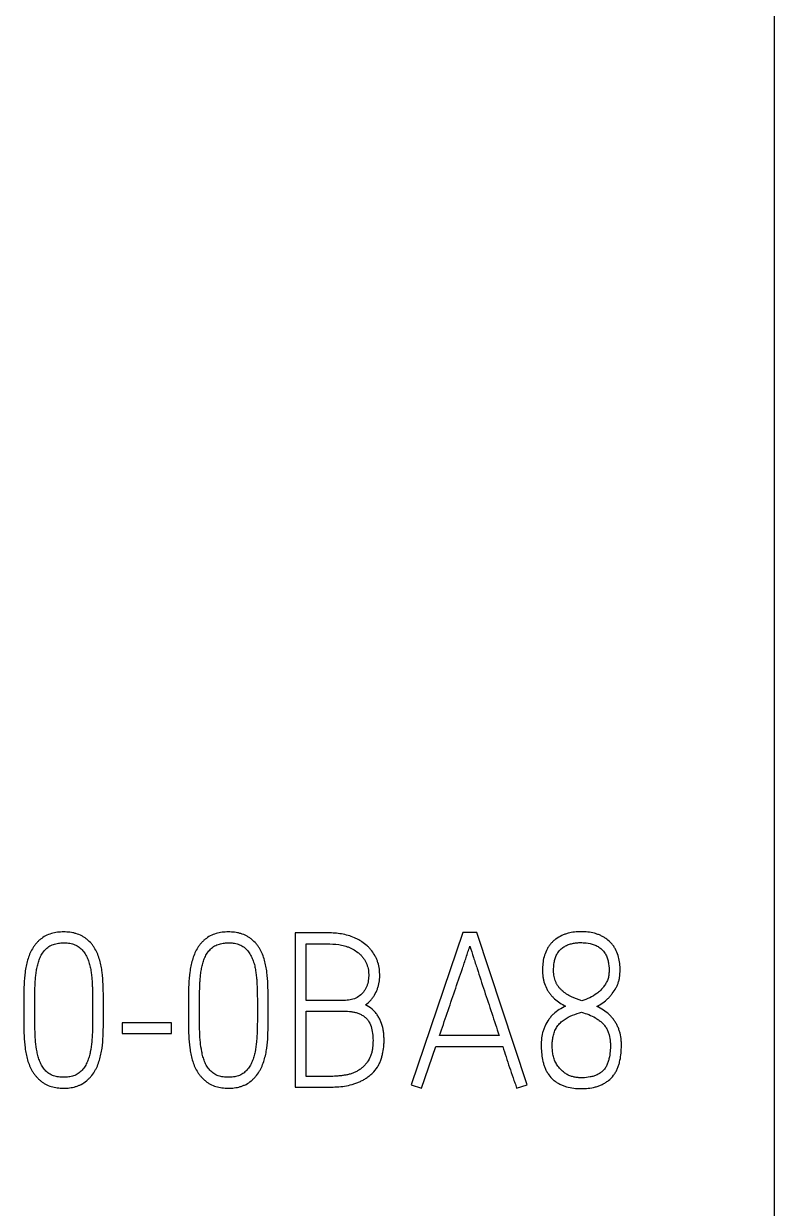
# Model space of a CAD drawing. Extents: x 0 to 420, y 0 to 297.
# Drawn here: x 159.97 to 167.75, y 170.53 to 182.8 of the extents above; entities that cross this region are included whole.
import ezdxf

# ---------------------------------------------------------------- set-up
doc = ezdxf.new("R2010")
doc.units = 0
doc.header["$LTSCALE"] = 23.1
doc.layers.add('10000_FRONT', color=7, linetype='CONTINUOUS')
doc.layers.add('10500_FRONT_LABELING', color=7, linetype='CONTINUOUS')

msp = doc.modelspace()

# ---------------------------------------------------------------- linework, layer by layer
at = {"layer": '10000_FRONT', "color": 7, "linetype": 'CONTINUOUS'}
msp.add_line((167.748, 234.284), (167.748, 144.284), dxfattribs=at)
at = {"layer": '10500_FRONT_LABELING', "color": 7, "linetype": 'CONTINUOUS'}
for p, q in [((162.781, 173.382), (162.781, 171.784)), ((163.14, 173.382), (162.781, 173.382)), ((164.52, 173.386), (163.985, 171.808)), ((164.664, 173.386), (164.52, 173.386)), ((165.186, 171.808), (164.664, 173.386)), ((162.895, 172.683), (162.895, 173.268)), ((162.895, 173.268), (163.14, 173.268)), ((163.288, 172.683), (162.895, 172.683)), ((159.966, 172.594), (159.966, 172.569)), ((160.08, 172.569), (160.08, 172.594)), ((160.681, 172.594), (160.681, 172.569)), ((160.793, 172.569), (160.793, 172.594)), ((161.674, 172.594), (161.674, 172.569)), ((161.788, 172.569), (161.788, 172.594)), ((162.389, 172.594), (162.389, 172.569)), ((162.501, 172.569), (162.501, 172.594)), ((162.895, 171.895), (162.895, 172.572)), ((162.895, 172.572), (163.288, 172.572)), ((160.986, 172.452), (160.986, 172.339)), ((161.497, 172.452), (160.986, 172.452)), ((161.497, 172.339), (161.497, 172.452)), ((160.986, 172.339), (161.497, 172.339)), ((164.895, 172.319), (164.278, 172.319)), ((164.092, 171.773), (164.24, 172.205)), ((164.24, 172.205), (164.933, 172.205)), ((163.133, 171.895), (162.895, 171.895)), ((162.781, 171.784), (163.133, 171.784)), ((163.985, 171.808), (164.092, 171.773)), ((165.076, 171.773), (165.186, 171.808))]:
    msp.add_line(p, q, dxfattribs=at)
for points, knots in [([(160.793, 172.594), (160.793, 172.636), (160.793, 172.679), (160.792, 172.763), (160.791, 172.806), (160.788, 172.89), (160.785, 172.932), (160.777, 172.995), (160.773, 173.016), (160.765, 173.058), (160.761, 173.079), (160.749, 173.12), (160.742, 173.141), (160.726, 173.181), (160.716, 173.2), (160.7, 173.228), (160.694, 173.237), (160.681, 173.254), (160.675, 173.263), (160.654, 173.287), (160.639, 173.302), (160.613, 173.323), (160.605, 173.329), (160.587, 173.341), (160.577, 173.346), (160.549, 173.361), (160.529, 173.369), (160.498, 173.379), (160.487, 173.381), (160.466, 173.386), (160.456, 173.387), (160.424, 173.391), (160.402, 173.393), (160.359, 173.393), (160.338, 173.391), (160.295, 173.386), (160.274, 173.382), (160.233, 173.369), (160.212, 173.361), (160.174, 173.342), (160.157, 173.33), (160.131, 173.309), (160.123, 173.302), (160.108, 173.287), (160.101, 173.279), (160.087, 173.263), (160.08, 173.254), (160.067, 173.237), (160.062, 173.228), (160.045, 173.2), (160.036, 173.181), (160.02, 173.141), (160.013, 173.121), (160.001, 173.08), (159.995, 173.059), (159.987, 173.017), (159.983, 172.996), (159.975, 172.933), (159.971, 172.891), (159.968, 172.806), (159.967, 172.764), (159.966, 172.679), (159.966, 172.636), (159.966, 172.594)], [0, 0, 0, 0, 0.0625, 0.0625, 0.125, 0.125, 0.1875, 0.1875, 0.21875, 0.21875, 0.25, 0.25, 0.28125, 0.28125, 0.3125, 0.3125, 0.328125, 0.328125, 0.34375, 0.34375, 0.375, 0.375, 0.390625, 0.390625, 0.40625, 0.40625, 0.4375, 0.4375, 0.453125, 0.453125, 0.46875, 0.46875, 0.5, 0.5, 0.53125, 0.53125, 0.5625, 0.5625, 0.59375, 0.59375, 0.625, 0.625, 0.640625, 0.640625, 0.65625, 0.65625, 0.671875, 0.671875, 0.6875, 0.6875, 0.71875, 0.71875, 0.75, 0.75, 0.78125, 0.78125, 0.8125, 0.8125, 0.875, 0.875, 0.9375, 0.9375, 1, 1, 1, 1]), ([(162.501, 172.594), (162.501, 172.636), (162.501, 172.679), (162.5, 172.763), (162.499, 172.806), (162.496, 172.89), (162.493, 172.932), (162.485, 172.995), (162.481, 173.016), (162.473, 173.058), (162.468, 173.079), (162.457, 173.12), (162.45, 173.141), (162.434, 173.181), (162.424, 173.2), (162.408, 173.228), (162.402, 173.237), (162.389, 173.254), (162.382, 173.263), (162.362, 173.287), (162.346, 173.302), (162.321, 173.323), (162.313, 173.329), (162.295, 173.341), (162.285, 173.346), (162.257, 173.361), (162.237, 173.369), (162.206, 173.379), (162.195, 173.381), (162.174, 173.386), (162.164, 173.387), (162.132, 173.391), (162.11, 173.393), (162.067, 173.393), (162.045, 173.391), (162.003, 173.386), (161.982, 173.382), (161.941, 173.369), (161.92, 173.361), (161.882, 173.342), (161.864, 173.33), (161.839, 173.309), (161.831, 173.302), (161.816, 173.287), (161.808, 173.279), (161.795, 173.263), (161.788, 173.254), (161.775, 173.237), (161.769, 173.228), (161.753, 173.2), (161.744, 173.181), (161.727, 173.141), (161.721, 173.121), (161.709, 173.08), (161.703, 173.059), (161.695, 173.017), (161.691, 172.996), (161.683, 172.933), (161.679, 172.891), (161.676, 172.806), (161.675, 172.764), (161.674, 172.679), (161.674, 172.636), (161.674, 172.594)], [0, 0, 0, 0, 0.0625, 0.0625, 0.125, 0.125, 0.1875, 0.1875, 0.21875, 0.21875, 0.25, 0.25, 0.28125, 0.28125, 0.3125, 0.3125, 0.328125, 0.328125, 0.34375, 0.34375, 0.375, 0.375, 0.390625, 0.390625, 0.40625, 0.40625, 0.4375, 0.4375, 0.453125, 0.453125, 0.46875, 0.46875, 0.5, 0.5, 0.53125, 0.53125, 0.5625, 0.5625, 0.59375, 0.59375, 0.625, 0.625, 0.640625, 0.640625, 0.65625, 0.65625, 0.671875, 0.671875, 0.6875, 0.6875, 0.71875, 0.71875, 0.75, 0.75, 0.78125, 0.78125, 0.8125, 0.8125, 0.875, 0.875, 0.9375, 0.9375, 1, 1, 1, 1]), ([(163.51, 172.636), (163.529, 172.65), (163.546, 172.665), (163.569, 172.691), (163.577, 172.7), (163.591, 172.719), (163.597, 172.728), (163.615, 172.758), (163.625, 172.779), (163.637, 172.812), (163.641, 172.823), (163.647, 172.846), (163.649, 172.857), (163.655, 172.891), (163.657, 172.914), (163.658, 172.949), (163.657, 172.961), (163.656, 172.984), (163.655, 172.996), (163.651, 173.03), (163.646, 173.053), (163.635, 173.086), (163.631, 173.097), (163.622, 173.118), (163.617, 173.129), (163.601, 173.16), (163.589, 173.179), (163.567, 173.207), (163.56, 173.215), (163.544, 173.232), (163.536, 173.241), (163.51, 173.264), (163.491, 173.278), (163.462, 173.297), (163.452, 173.303), (163.432, 173.315), (163.421, 173.32), (163.389, 173.335), (163.368, 173.343), (163.324, 173.358), (163.302, 173.364), (163.256, 173.373), (163.233, 173.376), (163.186, 173.381), (163.163, 173.382), (163.14, 173.382)], [0, 0, 0, 0, 0.0625, 0.0625, 0.09375, 0.09375, 0.125, 0.125, 0.1875, 0.1875, 0.21875, 0.21875, 0.25, 0.25, 0.3125, 0.3125, 0.34375, 0.34375, 0.375, 0.375, 0.4375, 0.4375, 0.46875, 0.46875, 0.5, 0.5, 0.5625, 0.5625, 0.59375, 0.59375, 0.625, 0.625, 0.6875, 0.6875, 0.71875, 0.71875, 0.75, 0.75, 0.8125, 0.8125, 0.875, 0.875, 0.9375, 0.9375, 1, 1, 1, 1]), ([(165.91, 172.62), (165.931, 172.631), (165.95, 172.644), (165.988, 172.67), (166.006, 172.685), (166.031, 172.709), (166.039, 172.718), (166.055, 172.735), (166.062, 172.744), (166.083, 172.771), (166.096, 172.791), (166.112, 172.822), (166.117, 172.832), (166.126, 172.854), (166.134, 172.876), (166.14, 172.898), (166.144, 172.92), (166.146, 172.932), (166.148, 172.955), (166.149, 172.966), (166.15, 172.99), (166.15, 173.001), (166.149, 173.036), (166.147, 173.059), (166.14, 173.104), (166.135, 173.127), (166.121, 173.172), (166.112, 173.193), (166.096, 173.224), (166.09, 173.234), (166.076, 173.253), (166.069, 173.263), (166.046, 173.289), (166.029, 173.305), (166.001, 173.325), (165.991, 173.332), (165.971, 173.344), (165.961, 173.349), (165.94, 173.359), (165.929, 173.364), (165.907, 173.371), (165.896, 173.375), (165.84, 173.39), (165.794, 173.395), (165.735, 173.395), (165.724, 173.395), (165.701, 173.393), (165.689, 173.392), (165.655, 173.388), (165.632, 173.384), (165.599, 173.375), (165.587, 173.372), (165.565, 173.364), (165.555, 173.359), (165.523, 173.344), (165.503, 173.333), (165.475, 173.312), (165.465, 173.305), (165.448, 173.289), (165.432, 173.272), (165.418, 173.254), (165.404, 173.235), (165.398, 173.225), (165.382, 173.194), (165.373, 173.172), (165.359, 173.128), (165.354, 173.105), (165.348, 173.059), (165.346, 173.036), (165.345, 172.99), (165.345, 172.967), (165.349, 172.932), (165.35, 172.92), (165.355, 172.897), (165.357, 172.886), (165.367, 172.853), (165.375, 172.831), (165.391, 172.799), (165.397, 172.789), (165.409, 172.77), (165.416, 172.76), (165.43, 172.742), (165.437, 172.733), (165.453, 172.716), (165.461, 172.708), (165.487, 172.685), (165.506, 172.671), (165.545, 172.645), (165.564, 172.633), (165.585, 172.623)], [0, 0, 0, 0, 0.03125, 0.03125, 0.0625, 0.0625, 0.078125, 0.078125, 0.09375, 0.09375, 0.125, 0.125, 0.140625, 0.140625, 0.15625, 0.171875, 0.171875, 0.1875, 0.1875, 0.203125, 0.203125, 0.21875, 0.21875, 0.25, 0.25, 0.28125, 0.28125, 0.3125, 0.3125, 0.328125, 0.328125, 0.34375, 0.34375, 0.375, 0.375, 0.390625, 0.390625, 0.40625, 0.40625, 0.421875, 0.421875, 0.4375, 0.4375, 0.5, 0.5, 0.515625, 0.515625, 0.53125, 0.53125, 0.5625, 0.5625, 0.578125, 0.578125, 0.59375, 0.59375, 0.625, 0.625, 0.640625, 0.640625, 0.65625, 0.671875, 0.671875, 0.6875, 0.6875, 0.71875, 0.71875, 0.75, 0.75, 0.78125, 0.78125, 0.8125, 0.8125, 0.828125, 0.828125, 0.84375, 0.84375, 0.875, 0.875, 0.890625, 0.890625, 0.90625, 0.90625, 0.921875, 0.921875, 0.9375, 0.9375, 0.96875, 0.96875, 1, 1, 1, 1]), ([(160.08, 172.594), (160.08, 172.629), (160.08, 172.664), (160.081, 172.734), (160.082, 172.769), (160.083, 172.822), (160.084, 172.84), (160.086, 172.875), (160.087, 172.892), (160.09, 172.927), (160.092, 172.945), (160.097, 172.98), (160.099, 172.997), (160.106, 173.032), (160.11, 173.049), (160.119, 173.082), (160.124, 173.099), (160.134, 173.123), (160.138, 173.131), (160.146, 173.147), (160.15, 173.155), (160.164, 173.178), (160.175, 173.192), (160.193, 173.211), (160.199, 173.218), (160.212, 173.229), (160.219, 173.235), (160.234, 173.245), (160.241, 173.249), (160.257, 173.257), (160.266, 173.261), (160.291, 173.269), (160.308, 173.273), (160.334, 173.277), (160.343, 173.278), (160.361, 173.279), (160.37, 173.279), (160.396, 173.28), (160.414, 173.279), (160.44, 173.275), (160.449, 173.274), (160.466, 173.27), (160.475, 173.267), (160.5, 173.259), (160.516, 173.251), (160.539, 173.237), (160.546, 173.231), (160.56, 173.22), (160.566, 173.214), (160.578, 173.201), (160.584, 173.194), (160.594, 173.179), (160.599, 173.172), (160.613, 173.149), (160.621, 173.133), (160.635, 173.101), (160.641, 173.084), (160.651, 173.05), (160.655, 173.033), (160.662, 172.998), (160.665, 172.981), (160.669, 172.946), (160.671, 172.929), (160.674, 172.894), (160.675, 172.876), (160.677, 172.841), (160.678, 172.823), (160.679, 172.77), (160.68, 172.735), (160.681, 172.664), (160.681, 172.629), (160.681, 172.594)], [0, 0, 0, 0, 0.0625, 0.0625, 0.125, 0.125, 0.15625, 0.15625, 0.1875, 0.1875, 0.21875, 0.21875, 0.25, 0.25, 0.28125, 0.28125, 0.3125, 0.3125, 0.328125, 0.328125, 0.34375, 0.34375, 0.375, 0.375, 0.390625, 0.390625, 0.40625, 0.40625, 0.421875, 0.421875, 0.4375, 0.4375, 0.46875, 0.46875, 0.484375, 0.484375, 0.5, 0.5, 0.53125, 0.53125, 0.546875, 0.546875, 0.5625, 0.5625, 0.59375, 0.59375, 0.609375, 0.609375, 0.625, 0.625, 0.640625, 0.640625, 0.65625, 0.65625, 0.6875, 0.6875, 0.71875, 0.71875, 0.75, 0.75, 0.78125, 0.78125, 0.8125, 0.8125, 0.84375, 0.84375, 0.875, 0.875, 0.9375, 0.9375, 1, 1, 1, 1]), ([(161.788, 172.594), (161.788, 172.629), (161.788, 172.664), (161.789, 172.734), (161.79, 172.769), (161.791, 172.822), (161.792, 172.84), (161.794, 172.875), (161.795, 172.892), (161.798, 172.927), (161.8, 172.945), (161.804, 172.98), (161.807, 172.997), (161.814, 173.032), (161.818, 173.049), (161.827, 173.082), (161.832, 173.099), (161.842, 173.123), (161.846, 173.131), (161.854, 173.147), (161.858, 173.155), (161.872, 173.178), (161.883, 173.192), (161.901, 173.211), (161.907, 173.218), (161.92, 173.229), (161.927, 173.235), (161.942, 173.245), (161.949, 173.249), (161.965, 173.257), (161.974, 173.261), (161.999, 173.269), (162.016, 173.273), (162.042, 173.277), (162.051, 173.278), (162.069, 173.279), (162.078, 173.279), (162.104, 173.28), (162.122, 173.279), (162.148, 173.275), (162.157, 173.274), (162.174, 173.27), (162.183, 173.267), (162.208, 173.259), (162.224, 173.251), (162.247, 173.237), (162.254, 173.231), (162.268, 173.22), (162.274, 173.214), (162.286, 173.201), (162.291, 173.194), (162.302, 173.179), (162.307, 173.172), (162.321, 173.149), (162.329, 173.133), (162.343, 173.101), (162.349, 173.084), (162.359, 173.05), (162.363, 173.033), (162.37, 172.998), (162.372, 172.981), (162.377, 172.946), (162.379, 172.929), (162.382, 172.894), (162.383, 172.876), (162.385, 172.841), (162.386, 172.823), (162.387, 172.77), (162.388, 172.735), (162.389, 172.664), (162.389, 172.629), (162.389, 172.594)], [0, 0, 0, 0, 0.0625, 0.0625, 0.125, 0.125, 0.15625, 0.15625, 0.1875, 0.1875, 0.21875, 0.21875, 0.25, 0.25, 0.28125, 0.28125, 0.3125, 0.3125, 0.328125, 0.328125, 0.34375, 0.34375, 0.375, 0.375, 0.390625, 0.390625, 0.40625, 0.40625, 0.421875, 0.421875, 0.4375, 0.4375, 0.46875, 0.46875, 0.484375, 0.484375, 0.5, 0.5, 0.53125, 0.53125, 0.546875, 0.546875, 0.5625, 0.5625, 0.59375, 0.59375, 0.609375, 0.609375, 0.625, 0.625, 0.640625, 0.640625, 0.65625, 0.65625, 0.6875, 0.6875, 0.71875, 0.71875, 0.75, 0.75, 0.78125, 0.78125, 0.8125, 0.8125, 0.84375, 0.84375, 0.875, 0.875, 0.9375, 0.9375, 1, 1, 1, 1]), ([(163.14, 173.268), (163.181, 173.268), (163.222, 173.265), (163.282, 173.252), (163.302, 173.246), (163.331, 173.236), (163.341, 173.232), (163.36, 173.223), (163.369, 173.219), (163.397, 173.204), (163.414, 173.193), (163.439, 173.174), (163.447, 173.167), (163.462, 173.153), (163.469, 173.145), (163.482, 173.129), (163.488, 173.121), (163.5, 173.104), (163.506, 173.095), (163.52, 173.067), (163.528, 173.048), (163.536, 173.018), (163.538, 173.008), (163.541, 172.987), (163.542, 172.977), (163.543, 172.957), (163.543, 172.946), (163.543, 172.926), (163.542, 172.915), (163.54, 172.895), (163.538, 172.884), (163.534, 172.864), (163.531, 172.854), (163.525, 172.834), (163.521, 172.825), (163.512, 172.806), (163.507, 172.797), (163.496, 172.779), (163.49, 172.771), (163.477, 172.755), (163.469, 172.748), (163.446, 172.727), (163.428, 172.716), (163.39, 172.698), (163.371, 172.692), (163.34, 172.686), (163.329, 172.685), (163.309, 172.683), (163.298, 172.683), (163.288, 172.683)], [0, 0, 0, 0, 0.125, 0.125, 0.1875, 0.1875, 0.21875, 0.21875, 0.25, 0.25, 0.3125, 0.3125, 0.34375, 0.34375, 0.375, 0.375, 0.40625, 0.40625, 0.4375, 0.4375, 0.5, 0.5, 0.53125, 0.53125, 0.5625, 0.5625, 0.59375, 0.59375, 0.625, 0.625, 0.65625, 0.65625, 0.6875, 0.6875, 0.71875, 0.71875, 0.75, 0.75, 0.78125, 0.78125, 0.8125, 0.8125, 0.875, 0.875, 0.9375, 0.9375, 0.96875, 0.96875, 1, 1, 1, 1]), ([(164.278, 172.319), (164.304, 172.396), (164.33, 172.473), (164.383, 172.627), (164.409, 172.704), (164.461, 172.858), (164.488, 172.935), (164.528, 173.051), (164.541, 173.09), (164.566, 173.167), (164.579, 173.205), (164.592, 173.244)], [0, 0, 0, 0, 0.25, 0.25, 0.5, 0.5, 0.75, 0.75, 0.875, 0.875, 1, 1, 1, 1]), ([(164.592, 173.244), (164.605, 173.206), (164.617, 173.167), (164.642, 173.09), (164.655, 173.051), (164.692, 172.935), (164.717, 172.858), (164.768, 172.704), (164.794, 172.627), (164.845, 172.473), (164.87, 172.396), (164.895, 172.319)], [0, 0, 0, 0, 0.125, 0.125, 0.25, 0.25, 0.5, 0.5, 0.75, 0.75, 1, 1, 1, 1]), ([(165.459, 172.989), (165.46, 173.018), (165.462, 173.047), (165.467, 173.083), (165.469, 173.09), (165.472, 173.104), (165.474, 173.111), (165.48, 173.132), (165.486, 173.146), (165.499, 173.171), (165.507, 173.184), (165.526, 173.206), (165.536, 173.216), (165.553, 173.23), (165.559, 173.234), (165.572, 173.241), (165.578, 173.245), (165.598, 173.255), (165.611, 173.26), (165.632, 173.267), (165.639, 173.269), (165.653, 173.272), (165.674, 173.277), (165.696, 173.279), (165.725, 173.282), (165.739, 173.282), (165.769, 173.281), (165.783, 173.281), (165.826, 173.276), (165.854, 173.27), (165.888, 173.257), (165.895, 173.254), (165.908, 173.248), (165.915, 173.245), (165.934, 173.234), (165.946, 173.225), (165.968, 173.206), (165.977, 173.195), (165.99, 173.177), (165.994, 173.171), (166.001, 173.158), (166.005, 173.152), (166.013, 173.132), (166.018, 173.118), (166.026, 173.09), (166.028, 173.076), (166.035, 173.032), (166.037, 173.004), (166.034, 172.96), (166.033, 172.946), (166.027, 172.917), (166.023, 172.903), (166.012, 172.876), (166.005, 172.863), (165.994, 172.845), (165.99, 172.839), (165.981, 172.827), (165.977, 172.821), (165.963, 172.804), (165.953, 172.793), (165.932, 172.773), (165.921, 172.764), (165.886, 172.738), (165.861, 172.723), (165.809, 172.698), (165.781, 172.688), (165.753, 172.68)], [0, 0, 0, 0, 0.0625, 0.0625, 0.078125, 0.078125, 0.09375, 0.09375, 0.125, 0.125, 0.15625, 0.15625, 0.1875, 0.1875, 0.203125, 0.203125, 0.21875, 0.21875, 0.25, 0.25, 0.265625, 0.265625, 0.28125, 0.3125, 0.3125, 0.34375, 0.34375, 0.375, 0.375, 0.4375, 0.4375, 0.453125, 0.453125, 0.46875, 0.46875, 0.5, 0.5, 0.53125, 0.53125, 0.546875, 0.546875, 0.5625, 0.5625, 0.59375, 0.59375, 0.625, 0.625, 0.6875, 0.6875, 0.71875, 0.71875, 0.75, 0.75, 0.78125, 0.78125, 0.796875, 0.796875, 0.8125, 0.8125, 0.84375, 0.84375, 0.875, 0.875, 0.9375, 0.9375, 1, 1, 1, 1]), ([(165.753, 172.68), (165.716, 172.692), (165.68, 172.704), (165.628, 172.729), (165.611, 172.738), (165.579, 172.759), (165.563, 172.77), (165.542, 172.79), (165.535, 172.796), (165.522, 172.811), (165.51, 172.826), (165.499, 172.842), (165.49, 172.858), (165.486, 172.867), (165.474, 172.894), (165.469, 172.912), (165.463, 172.941), (165.462, 172.95), (165.46, 172.969), (165.46, 172.979), (165.459, 172.989)], [0, 0, 0, 0, 0.25, 0.25, 0.375, 0.375, 0.5, 0.5, 0.5625, 0.5625, 0.625, 0.6875, 0.6875, 0.75, 0.75, 0.875, 0.875, 0.9375, 0.9375, 1, 1, 1, 1]), ([(163.133, 171.784), (163.16, 171.784), (163.187, 171.785), (163.24, 171.788), (163.267, 171.791), (163.319, 171.799), (163.346, 171.804), (163.384, 171.815), (163.397, 171.819), (163.423, 171.829), (163.435, 171.834), (163.46, 171.845), (163.472, 171.851), (163.496, 171.864), (163.507, 171.871), (163.53, 171.886), (163.541, 171.894), (163.562, 171.911), (163.572, 171.92), (163.601, 171.948), (163.618, 171.969), (163.64, 172.003), (163.647, 172.015), (163.659, 172.039), (163.664, 172.051), (163.673, 172.077), (163.677, 172.09), (163.684, 172.116), (163.687, 172.129), (163.695, 172.169), (163.699, 172.195), (163.702, 172.236), (163.702, 172.249), (163.702, 172.276), (163.702, 172.289), (163.701, 172.316), (163.7, 172.329), (163.697, 172.356), (163.695, 172.37), (163.687, 172.41), (163.68, 172.436), (163.665, 172.473), (163.659, 172.486), (163.646, 172.51), (163.632, 172.533), (163.616, 172.554), (163.598, 172.574), (163.589, 172.584), (163.557, 172.61), (163.535, 172.625), (163.51, 172.636)], [0, 0, 0, 0, 0.0625, 0.0625, 0.125, 0.125, 0.1875, 0.1875, 0.21875, 0.21875, 0.25, 0.25, 0.28125, 0.28125, 0.3125, 0.3125, 0.34375, 0.34375, 0.375, 0.375, 0.4375, 0.4375, 0.46875, 0.46875, 0.5, 0.5, 0.53125, 0.53125, 0.5625, 0.5625, 0.625, 0.625, 0.65625, 0.65625, 0.6875, 0.6875, 0.71875, 0.71875, 0.75, 0.75, 0.8125, 0.8125, 0.84375, 0.84375, 0.875, 0.90625, 0.90625, 0.9375, 0.9375, 1, 1, 1, 1]), ([(165.585, 172.623), (165.562, 172.612), (165.54, 172.6), (165.498, 172.574), (165.478, 172.559), (165.45, 172.533), (165.441, 172.524), (165.424, 172.505), (165.416, 172.495), (165.395, 172.465), (165.382, 172.443), (165.367, 172.409), (165.362, 172.397), (165.353, 172.373), (165.35, 172.361), (165.34, 172.325), (165.336, 172.3), (165.333, 172.262), (165.332, 172.25), (165.332, 172.225), (165.332, 172.212), (165.332, 172.175), (165.334, 172.15), (165.339, 172.1), (165.344, 172.076), (165.352, 172.039), (165.355, 172.027), (165.363, 172.002), (165.367, 171.991), (165.377, 171.967), (165.383, 171.956), (165.395, 171.934), (165.402, 171.923), (165.424, 171.892), (165.441, 171.874), (165.47, 171.849), (165.48, 171.842), (165.501, 171.828), (165.512, 171.822), (165.535, 171.81), (165.546, 171.805), (165.57, 171.796), (165.582, 171.791), (165.643, 171.774), (165.693, 171.769), (165.794, 171.768), (165.844, 171.773), (165.905, 171.789), (165.918, 171.793), (165.941, 171.802), (165.953, 171.807), (165.976, 171.818), (165.987, 171.824), (166.008, 171.837), (166.019, 171.845), (166.048, 171.868), (166.066, 171.886), (166.089, 171.917), (166.096, 171.927), (166.109, 171.949), (166.114, 171.96), (166.125, 171.983), (166.129, 171.995), (166.138, 172.019), (166.141, 172.031), (166.15, 172.068), (166.155, 172.093), (166.161, 172.143), (166.162, 172.168), (166.163, 172.206), (166.163, 172.218), (166.163, 172.244), (166.162, 172.256), (166.159, 172.294), (166.155, 172.319), (166.146, 172.355), (166.142, 172.367), (166.134, 172.391), (166.129, 172.403), (166.118, 172.426), (166.113, 172.437), (166.1, 172.459), (166.086, 172.48), (166.07, 172.499), (166.054, 172.519), (166.045, 172.528), (166.017, 172.554), (165.997, 172.569), (165.955, 172.596), (165.933, 172.609), (165.91, 172.62)], [0, 0, 0, 0, 0.03125, 0.03125, 0.0625, 0.0625, 0.078125, 0.078125, 0.09375, 0.09375, 0.125, 0.125, 0.140625, 0.140625, 0.15625, 0.15625, 0.1875, 0.1875, 0.203125, 0.203125, 0.21875, 0.21875, 0.25, 0.25, 0.28125, 0.28125, 0.296875, 0.296875, 0.3125, 0.3125, 0.328125, 0.328125, 0.34375, 0.34375, 0.375, 0.375, 0.390625, 0.390625, 0.40625, 0.40625, 0.421875, 0.421875, 0.4375, 0.4375, 0.5, 0.5, 0.5625, 0.5625, 0.578125, 0.578125, 0.59375, 0.59375, 0.609375, 0.609375, 0.625, 0.625, 0.65625, 0.65625, 0.671875, 0.671875, 0.6875, 0.6875, 0.703125, 0.703125, 0.71875, 0.71875, 0.75, 0.75, 0.78125, 0.78125, 0.796875, 0.796875, 0.8125, 0.8125, 0.84375, 0.84375, 0.859375, 0.859375, 0.875, 0.875, 0.890625, 0.890625, 0.90625, 0.921875, 0.921875, 0.9375, 0.9375, 0.96875, 0.96875, 1, 1, 1, 1]), ([(159.966, 172.569), (159.966, 172.527), (159.966, 172.485), (159.967, 172.401), (159.968, 172.359), (159.971, 172.274), (159.975, 172.233), (159.983, 172.17), (159.987, 172.149), (159.995, 172.108), (160, 172.087), (160.012, 172.046), (160.019, 172.025), (160.035, 171.986), (160.044, 171.967), (160.061, 171.939), (160.067, 171.93), (160.08, 171.913), (160.087, 171.904), (160.101, 171.888), (160.108, 171.881), (160.123, 171.866), (160.131, 171.858), (160.147, 171.845), (160.156, 171.838), (160.174, 171.826), (160.183, 171.82), (160.211, 171.805), (160.231, 171.797), (160.272, 171.784), (160.293, 171.78), (160.335, 171.774), (160.356, 171.773), (160.389, 171.773), (160.399, 171.773), (160.421, 171.774), (160.431, 171.775), (160.463, 171.779), (160.484, 171.783), (160.514, 171.792), (160.524, 171.796), (160.544, 171.804), (160.554, 171.808), (160.583, 171.823), (160.6, 171.835), (160.625, 171.856), (160.633, 171.863), (160.648, 171.878), (160.656, 171.886), (160.677, 171.91), (160.689, 171.928), (160.706, 171.955), (160.711, 171.964), (160.721, 171.984), (160.726, 171.993), (160.738, 172.023), (160.745, 172.043), (160.758, 172.083), (160.763, 172.104), (160.772, 172.146), (160.775, 172.167), (160.784, 172.23), (160.788, 172.272), (160.791, 172.357), (160.792, 172.4), (160.793, 172.484), (160.793, 172.527), (160.793, 172.569)], [0, 0, 0, 0, 0.0625, 0.0625, 0.125, 0.125, 0.1875, 0.1875, 0.21875, 0.21875, 0.25, 0.25, 0.28125, 0.28125, 0.3125, 0.3125, 0.328125, 0.328125, 0.34375, 0.34375, 0.359375, 0.359375, 0.375, 0.375, 0.390625, 0.390625, 0.40625, 0.40625, 0.4375, 0.4375, 0.46875, 0.46875, 0.5, 0.5, 0.515625, 0.515625, 0.53125, 0.53125, 0.5625, 0.5625, 0.578125, 0.578125, 0.59375, 0.59375, 0.625, 0.625, 0.640625, 0.640625, 0.65625, 0.65625, 0.6875, 0.6875, 0.703125, 0.703125, 0.71875, 0.71875, 0.75, 0.75, 0.78125, 0.78125, 0.8125, 0.8125, 0.875, 0.875, 0.9375, 0.9375, 1, 1, 1, 1]), ([(160.681, 172.569), (160.681, 172.534), (160.681, 172.499), (160.68, 172.429), (160.679, 172.394), (160.678, 172.341), (160.677, 172.324), (160.675, 172.289), (160.673, 172.271), (160.668, 172.219), (160.664, 172.184), (160.653, 172.133), (160.649, 172.116), (160.639, 172.082), (160.633, 172.065), (160.623, 172.041), (160.619, 172.033), (160.611, 172.017), (160.607, 172.009), (160.598, 171.994), (160.593, 171.987), (160.583, 171.973), (160.577, 171.966), (160.565, 171.953), (160.559, 171.947), (160.546, 171.935), (160.539, 171.93), (160.517, 171.915), (160.501, 171.907), (160.467, 171.896), (160.45, 171.892), (160.415, 171.887), (160.398, 171.886), (160.362, 171.886), (160.345, 171.887), (160.319, 171.891), (160.31, 171.892), (160.293, 171.896), (160.284, 171.899), (160.259, 171.907), (160.243, 171.915), (160.221, 171.93), (160.214, 171.935), (160.2, 171.947), (160.194, 171.953), (160.182, 171.966), (160.177, 171.973), (160.166, 171.987), (160.161, 171.994), (160.148, 172.017), (160.14, 172.033), (160.127, 172.066), (160.122, 172.083), (160.112, 172.116), (160.108, 172.134), (160.098, 172.185), (160.093, 172.219), (160.088, 172.272), (160.087, 172.289), (160.084, 172.324), (160.084, 172.341), (160.082, 172.394), (160.081, 172.429), (160.081, 172.499), (160.08, 172.534), (160.08, 172.569)], [0, 0, 0, 0, 0.0625, 0.0625, 0.125, 0.125, 0.15625, 0.15625, 0.1875, 0.1875, 0.25, 0.25, 0.28125, 0.28125, 0.3125, 0.3125, 0.328125, 0.328125, 0.34375, 0.34375, 0.359375, 0.359375, 0.375, 0.375, 0.390625, 0.390625, 0.40625, 0.40625, 0.4375, 0.4375, 0.46875, 0.46875, 0.5, 0.5, 0.53125, 0.53125, 0.546875, 0.546875, 0.5625, 0.5625, 0.59375, 0.59375, 0.609375, 0.609375, 0.625, 0.625, 0.640625, 0.640625, 0.65625, 0.65625, 0.6875, 0.6875, 0.71875, 0.71875, 0.75, 0.75, 0.8125, 0.8125, 0.84375, 0.84375, 0.875, 0.875, 0.9375, 0.9375, 1, 1, 1, 1]), ([(161.674, 172.569), (161.674, 172.527), (161.674, 172.485), (161.675, 172.401), (161.676, 172.359), (161.679, 172.274), (161.683, 172.233), (161.691, 172.17), (161.695, 172.149), (161.703, 172.108), (161.708, 172.087), (161.72, 172.046), (161.727, 172.025), (161.743, 171.986), (161.752, 171.967), (161.769, 171.939), (161.775, 171.93), (161.788, 171.913), (161.794, 171.904), (161.808, 171.888), (161.816, 171.881), (161.831, 171.866), (161.839, 171.858), (161.855, 171.845), (161.864, 171.838), (161.882, 171.826), (161.891, 171.82), (161.919, 171.805), (161.939, 171.797), (161.98, 171.784), (162.001, 171.78), (162.043, 171.774), (162.064, 171.773), (162.096, 171.773), (162.107, 171.773), (162.129, 171.774), (162.139, 171.775), (162.171, 171.779), (162.192, 171.783), (162.222, 171.792), (162.232, 171.796), (162.252, 171.804), (162.262, 171.808), (162.291, 171.823), (162.308, 171.835), (162.333, 171.856), (162.341, 171.863), (162.356, 171.878), (162.364, 171.886), (162.385, 171.91), (162.397, 171.928), (162.414, 171.955), (162.419, 171.964), (162.429, 171.984), (162.433, 171.993), (162.446, 172.023), (162.453, 172.043), (162.465, 172.083), (162.471, 172.104), (162.48, 172.146), (162.483, 172.167), (162.492, 172.23), (162.496, 172.272), (162.499, 172.357), (162.5, 172.4), (162.501, 172.484), (162.501, 172.527), (162.501, 172.569)], [0, 0, 0, 0, 0.0625, 0.0625, 0.125, 0.125, 0.1875, 0.1875, 0.21875, 0.21875, 0.25, 0.25, 0.28125, 0.28125, 0.3125, 0.3125, 0.328125, 0.328125, 0.34375, 0.34375, 0.359375, 0.359375, 0.375, 0.375, 0.390625, 0.390625, 0.40625, 0.40625, 0.4375, 0.4375, 0.46875, 0.46875, 0.5, 0.5, 0.515625, 0.515625, 0.53125, 0.53125, 0.5625, 0.5625, 0.578125, 0.578125, 0.59375, 0.59375, 0.625, 0.625, 0.640625, 0.640625, 0.65625, 0.65625, 0.6875, 0.6875, 0.703125, 0.703125, 0.71875, 0.71875, 0.75, 0.75, 0.78125, 0.78125, 0.8125, 0.8125, 0.875, 0.875, 0.9375, 0.9375, 1, 1, 1, 1]), ([(162.389, 172.569), (162.389, 172.534), (162.389, 172.499), (162.388, 172.429), (162.387, 172.394), (162.386, 172.341), (162.385, 172.324), (162.383, 172.289), (162.381, 172.271), (162.376, 172.219), (162.371, 172.184), (162.361, 172.133), (162.356, 172.116), (162.347, 172.082), (162.341, 172.065), (162.331, 172.041), (162.327, 172.033), (162.319, 172.017), (162.315, 172.009), (162.306, 171.994), (162.301, 171.987), (162.29, 171.973), (162.285, 171.966), (162.273, 171.953), (162.267, 171.947), (162.254, 171.935), (162.247, 171.93), (162.225, 171.915), (162.209, 171.907), (162.175, 171.896), (162.158, 171.892), (162.123, 171.887), (162.106, 171.886), (162.07, 171.886), (162.053, 171.887), (162.026, 171.891), (162.018, 171.892), (162.001, 171.896), (161.992, 171.899), (161.967, 171.907), (161.951, 171.915), (161.929, 171.93), (161.922, 171.935), (161.908, 171.947), (161.902, 171.953), (161.89, 171.966), (161.885, 171.973), (161.874, 171.987), (161.869, 171.994), (161.856, 172.017), (161.848, 172.033), (161.835, 172.066), (161.83, 172.083), (161.82, 172.116), (161.816, 172.134), (161.806, 172.185), (161.801, 172.219), (161.796, 172.272), (161.794, 172.289), (161.792, 172.324), (161.791, 172.341), (161.79, 172.394), (161.789, 172.429), (161.788, 172.499), (161.788, 172.534), (161.788, 172.569)], [0, 0, 0, 0, 0.0625, 0.0625, 0.125, 0.125, 0.15625, 0.15625, 0.1875, 0.1875, 0.25, 0.25, 0.28125, 0.28125, 0.3125, 0.3125, 0.328125, 0.328125, 0.34375, 0.34375, 0.359375, 0.359375, 0.375, 0.375, 0.390625, 0.390625, 0.40625, 0.40625, 0.4375, 0.4375, 0.46875, 0.46875, 0.5, 0.5, 0.53125, 0.53125, 0.546875, 0.546875, 0.5625, 0.5625, 0.59375, 0.59375, 0.609375, 0.609375, 0.625, 0.625, 0.640625, 0.640625, 0.65625, 0.65625, 0.6875, 0.6875, 0.71875, 0.71875, 0.75, 0.75, 0.8125, 0.8125, 0.84375, 0.84375, 0.875, 0.875, 0.9375, 0.9375, 1, 1, 1, 1]), ([(163.288, 172.572), (163.312, 172.572), (163.336, 172.57), (163.373, 172.565), (163.385, 172.563), (163.408, 172.558), (163.42, 172.555), (163.443, 172.546), (163.454, 172.542), (163.471, 172.533), (163.476, 172.53), (163.486, 172.523), (163.491, 172.52), (163.506, 172.509), (163.515, 172.5), (163.527, 172.487), (163.531, 172.482), (163.538, 172.472), (163.541, 172.467), (163.557, 172.441), (163.566, 172.418), (163.579, 172.371), (163.583, 172.347), (163.588, 172.299), (163.588, 172.274), (163.587, 172.225), (163.585, 172.201), (163.579, 172.165), (163.577, 172.153), (163.571, 172.13), (163.567, 172.118), (163.553, 172.084), (163.542, 172.063), (163.521, 172.033), (163.513, 172.023), (163.497, 172.005), (163.488, 171.997), (163.47, 171.981), (163.46, 171.973), (163.44, 171.959), (163.429, 171.953), (163.408, 171.942), (163.397, 171.937), (163.374, 171.928), (163.363, 171.924), (163.339, 171.916), (163.327, 171.913), (163.303, 171.909), (163.291, 171.907), (163.267, 171.903), (163.255, 171.902), (163.231, 171.899), (163.218, 171.898), (163.182, 171.896), (163.158, 171.895), (163.133, 171.895)], [0, 0, 0, 0, 0.0625, 0.0625, 0.09375, 0.09375, 0.125, 0.125, 0.15625, 0.15625, 0.171875, 0.171875, 0.1875, 0.1875, 0.21875, 0.21875, 0.234375, 0.234375, 0.25, 0.25, 0.3125, 0.3125, 0.375, 0.375, 0.4375, 0.4375, 0.5, 0.5, 0.53125, 0.53125, 0.5625, 0.5625, 0.625, 0.625, 0.65625, 0.65625, 0.6875, 0.6875, 0.71875, 0.71875, 0.75, 0.75, 0.78125, 0.78125, 0.8125, 0.8125, 0.84375, 0.84375, 0.875, 0.875, 0.90625, 0.90625, 0.9375, 0.9375, 1, 1, 1, 1]), ([(165.547, 171.955), (165.535, 171.966), (165.524, 171.978), (165.508, 171.997), (165.503, 172.004), (165.493, 172.017), (165.489, 172.024), (165.481, 172.038), (165.477, 172.046), (165.47, 172.061), (165.467, 172.069), (165.46, 172.092), (165.456, 172.108), (165.45, 172.141), (165.448, 172.158), (165.446, 172.191), (165.446, 172.207), (165.446, 172.24), (165.447, 172.257), (165.45, 172.281), (165.451, 172.29), (165.454, 172.306), (165.456, 172.314), (165.462, 172.338), (165.467, 172.354), (165.477, 172.377), (165.481, 172.384), (165.489, 172.399), (165.493, 172.406), (165.507, 172.427), (165.518, 172.439), (165.542, 172.463), (165.555, 172.473), (165.596, 172.502), (165.625, 172.517), (165.687, 172.542), (165.719, 172.552), (165.751, 172.561)], [0, 0, 0, 0, 0.0625, 0.0625, 0.09375, 0.09375, 0.125, 0.125, 0.15625, 0.15625, 0.1875, 0.1875, 0.25, 0.25, 0.3125, 0.3125, 0.375, 0.375, 0.4375, 0.4375, 0.46875, 0.46875, 0.5, 0.5, 0.5625, 0.5625, 0.59375, 0.59375, 0.625, 0.625, 0.6875, 0.6875, 0.75, 0.75, 0.875, 0.875, 1, 1, 1, 1]), ([(165.751, 172.561), (165.776, 172.553), (165.8, 172.545), (165.848, 172.526), (165.871, 172.515), (165.904, 172.495), (165.915, 172.488), (165.936, 172.473), (165.947, 172.465), (165.966, 172.448), (165.975, 172.439), (165.991, 172.419), (165.999, 172.408), (166.012, 172.386), (166.018, 172.375), (166.028, 172.351), (166.032, 172.339), (166.043, 172.301), (166.046, 172.276), (166.049, 172.237), (166.049, 172.224), (166.049, 172.198), (166.049, 172.186), (166.046, 172.147), (166.043, 172.122), (166.036, 172.084), (166.033, 172.071), (166.026, 172.046), (166.02, 172.028), (166.012, 172.01), (166.006, 171.999), (166.002, 171.993), (165.992, 171.977), (165.984, 171.966), (165.966, 171.948), (165.956, 171.939), (165.935, 171.925), (165.924, 171.918), (165.906, 171.91), (165.9, 171.907), (165.888, 171.903), (165.87, 171.896), (165.851, 171.892), (165.813, 171.884), (165.787, 171.882), (165.748, 171.881), (165.736, 171.881), (165.71, 171.883), (165.697, 171.884), (165.678, 171.888), (165.672, 171.889), (165.659, 171.892), (165.653, 171.894), (165.634, 171.899), (165.622, 171.904), (165.599, 171.915), (165.588, 171.922), (165.566, 171.937), (165.556, 171.945), (165.547, 171.955)], [0, 0, 0, 0, 0.0625, 0.0625, 0.125, 0.125, 0.15625, 0.15625, 0.1875, 0.1875, 0.21875, 0.21875, 0.25, 0.25, 0.28125, 0.28125, 0.3125, 0.3125, 0.375, 0.375, 0.40625, 0.40625, 0.4375, 0.4375, 0.5, 0.5, 0.53125, 0.53125, 0.5625, 0.578125, 0.578125, 0.59375, 0.59375, 0.625, 0.625, 0.65625, 0.65625, 0.6875, 0.6875, 0.703125, 0.703125, 0.71875, 0.75, 0.75, 0.8125, 0.8125, 0.84375, 0.84375, 0.875, 0.875, 0.890625, 0.890625, 0.90625, 0.90625, 0.9375, 0.9375, 0.96875, 0.96875, 1, 1, 1, 1]), ([(164.933, 172.205), (164.944, 172.169), (164.956, 172.133), (164.979, 172.061), (164.991, 172.025), (165.015, 171.953), (165.027, 171.917), (165.046, 171.863), (165.053, 171.845), (165.065, 171.809), (165.071, 171.791), (165.076, 171.773)], [0, 0, 0, 0, 0.25, 0.25, 0.5, 0.5, 0.75, 0.75, 0.875, 0.875, 1, 1, 1, 1])]:
    msp.add_open_spline(points, degree=3, knots=knots, dxfattribs=at)

doc.saveas('drawing.dxf')
